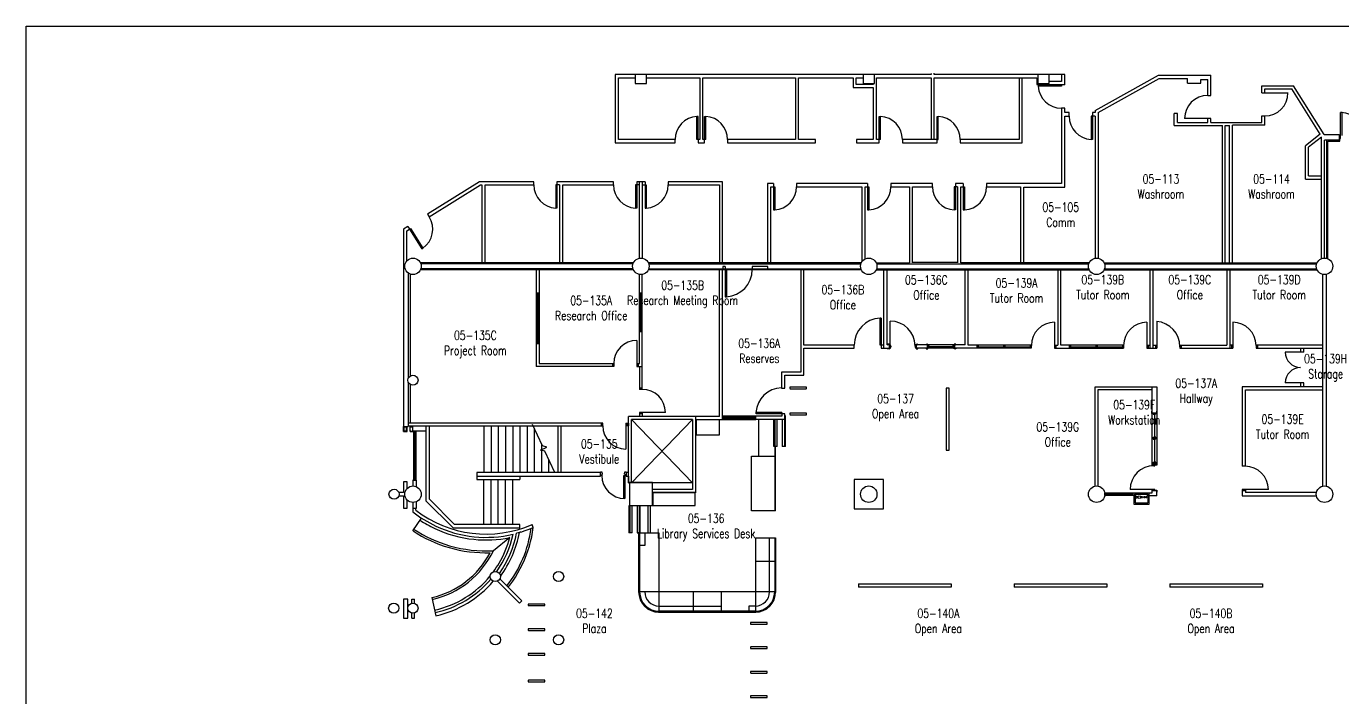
# Model space of a CAD drawing. Extents: x 11182 to 734459, y -1391328 to 152085.
# Drawn here: x 215973 to 267961, y -281682 to -255170 of the extents above; entities that cross this region are included whole.
import ezdxf
from ezdxf.enums import TextEntityAlignment as Align

# ---------------------------------------------------------------- set-up
doc = ezdxf.new("R2010")
doc.units = 0
doc.header["$LTSCALE"] = 500
doc.header["$MEASUREMENT"] = 0
doc.layers.add('0_Defpoints', color=106, linetype='CONTINUOUS', plot=False)
for name, color, linetype in [('0_room_data', 7, 'CONTINUOUS'), ('1_Wall_Exist', 251, 'CONTINUOUS'), ('3_Text', 7, 'CONTINUOUS')]:
    doc.layers.add(name, color=color, linetype=linetype)
doc.styles.add('1_200', font='simplex.shx', dxfattribs={"width": 0.75, "height": 460})

# ---------------------------------------------------------------- blocks, each defined once
blk = doc.blocks.new('room_data')
at = {"layer": '3_Text', "style": '1_200', "width": 0.75}
for tag, p in [('ROOMNUM', (0, 0)), ('ROOMUSE', (0, -575))]:
    blk.add_attdef(tag, text='', height=345, dxfattribs=at).set_placement(p, align=Align.MIDDLE_CENTER)

msp = doc.modelspace()

# ---------------------------------------------------------------- linework, layer by layer
at = {"layer": '0_Defpoints'}
msp.add_lwpolyline([(215973, -255170), (312023, -255170), (312023, -321965), (215973, -321965)], close=True, dxfattribs=at)
at = {"layer": '1_Wall_Exist'}
for p, q in [((240019, -257077), (239233, -257077)), ((239233, -257077), (239233, -259766)), ((239357, -257201), (240019, -257201)), ((239357, -259642), (239357, -257201)), ((240469, -257077), (240019, -257077)), ((240019, -257077), (240019, -257427)), ((251704, -257077), (240469, -257077)), ((240469, -257427), (240469, -257077)), ((240469, -257201), (242571, -257201)), ((242571, -257201), (242571, -259642)), ((242695, -257201), (246351, -257201)), ((242695, -259642), (242695, -257201)), ((246351, -257201), (246351, -259642)), ((246475, -259642), (246475, -257201)), ((246475, -257201), (248634, -257201)), ((248634, -257201), (248634, -257582)), ((248742, -257474), (248742, -257201)), ((248742, -257201), (249019, -257201)), ((249019, -257077), (249019, -257427)), ((249469, -257427), (249469, -257077)), ((249545, -259642), (249545, -257201)), ((249545, -257201), (251704, -257201)), ((251704, -257038), (251704, -257077)), ((251704, -257201), (251704, -259642)), ((251828, -257077), (251828, -257023)), ((255919, -257077), (251828, -257077)), ((256992, -257077), (251828, -257077)), ((251828, -257201), (255879, -257201)), ((251828, -259642), (251828, -257201)), ((255180, -257201), (255180, -259642)), ((255303, -259766), (255303, -257201)), ((255879, -257201), (255879, -257467)), ((255919, -257077), (255919, -257427)), ((256369, -257427), (256369, -257077)), ((256853, -257077), (256853, -257343)), ((256992, -257485), (256992, -257077)), ((258182, -258495), (260687, -257104)), ((258306, -258568), (260719, -257228)), ((260687, -257104), (262754, -257104)), ((260719, -257228), (261830, -257228)), ((261830, -257409), (261830, -257228)), ((262357, -257273), (262630, -257273)), ((262357, -257409), (262357, -257273)), ((262630, -257901), (262630, -257273)), ((262754, -257901), (262754, -257104)), ((240019, -257427), (240469, -257427)), ((248634, -257582), (249421, -257582)), ((249421, -257474), (248742, -257474)), ((249019, -257427), (249469, -257427)), ((249421, -257427), (249421, -257474)), ((249421, -257582), (249421, -259642)), ((255879, -257467), (256853, -257467)), ((255919, -257427), (256369, -257427)), ((255938, -257485), (255938, -257536)), ((256992, -257485), (255938, -257485)), ((256853, -257536), (255938, -257536)), ((256853, -257343), (256369, -257343)), ((256853, -257467), (256853, -257536)), ((261830, -257409), (262357, -257409)), ((264764, -257796), (264764, -257520)), ((264764, -257520), (266023, -257520)), ((264764, -257796), (265802, -257796)), ((264887, -257796), (264887, -257644)), ((264887, -257644), (265954, -257644)), ((267071, -259425), (265954, -257644)), ((267225, -259437), (266023, -257520)), ((262630, -257901), (262754, -257901)), ((242460, -259642), (242460, -258728)), ((242511, -258728), (242460, -258728)), ((242511, -259642), (242511, -258728)), ((242755, -258728), (242806, -258728)), ((242755, -259642), (242755, -258728)), ((242806, -259642), (242806, -258728)), ((249658, -259766), (249658, -258728)), ((249658, -258728), (249709, -258728)), ((249709, -259642), (249709, -258728)), ((251941, -259766), (251941, -258728)), ((251941, -258728), (251991, -258728)), ((251991, -259642), (251991, -258728)), ((256853, -258400), (256853, -261381)), ((256992, -258400), (256853, -258400)), ((256992, -258567), (256992, -258400)), ((257161, -258567), (256992, -258567)), ((256992, -261520), (256992, -258722)), ((256992, -258722), (257161, -258722)), ((257161, -258722), (257161, -258567)), ((258024, -258722), (258024, -259637)), ((258182, -258722), (258024, -258722)), ((258075, -258567), (258075, -259637)), ((258182, -258567), (258075, -258567)), ((258182, -258495), (258182, -258567)), ((258182, -258722), (258182, -264328)), ((258306, -258568), (258306, -264328)), ((261312, -259092), (261312, -258612)), ((261436, -258612), (261312, -258612)), ((261436, -258968), (261436, -258612)), ((262754, -258816), (261716, -258816)), ((262630, -258968), (262630, -258816)), ((262754, -258968), (262754, -258816)), ((264764, -258968), (264764, -258700)), ((264764, -258711), (264887, -258711)), ((264887, -259076), (264887, -258700)), ((267875, -259597), (267875, -258577)), ((267936, -258577), (267875, -258577)), ((267936, -259477), (267936, -258577)), ((261312, -259092), (263217, -259092)), ((261436, -258968), (262630, -258968)), ((262754, -258968), (264764, -258968)), ((263217, -264512), (263217, -259092)), ((263325, -264512), (263325, -259092)), ((263325, -259092), (263497, -259092)), ((263497, -264512), (263497, -259092)), ((263605, -264512), (263605, -259076)), ((264887, -259076), (263605, -259076)), ((239233, -259766), (241596, -259766)), ((241596, -259642), (239357, -259642)), ((241596, -259766), (241596, -259642)), ((242511, -259642), (242460, -259642)), ((242571, -259642), (242511, -259642)), ((242511, -259642), (242511, -259766)), ((242511, -259766), (242755, -259766)), ((242806, -259642), (242695, -259642)), ((242755, -259766), (242755, -259642)), ((243670, -259642), (243670, -259766)), ((246351, -259642), (243670, -259642)), ((243670, -259766), (247135, -259766)), ((247135, -259642), (246475, -259642)), ((247135, -259766), (247135, -259642)), ((248761, -259642), (248761, -259766)), ((249421, -259642), (248761, -259642)), ((248761, -259766), (249658, -259766)), ((249709, -259642), (249545, -259642)), ((251941, -259642), (250572, -259642)), ((250572, -259642), (250572, -259766)), ((250572, -259766), (251941, -259766)), ((251941, -259642), (251991, -259642)), ((255180, -259642), (252855, -259642)), ((252855, -259642), (252855, -259766)), ((252855, -259766), (255303, -259766)), ((258075, -259637), (258024, -259637)), ((258052, -259591), (258082, -259591)), ((267071, -259425), (266492, -259886)), ((266492, -261200), (266492, -259886)), ((267123, -259542), (266616, -259945)), ((267123, -264345), (267123, -259542)), ((267225, -259437), (267825, -259437)), ((267825, -259667), (267246, -259667)), ((267246, -264322), (267246, -259667)), ((267339, -264336), (267339, -259667)), ((267379, -259707), (267850, -259707)), ((267379, -264351), (267379, -259707)), ((267825, -259437), (267825, -259667)), ((267875, -259477), (267825, -259477)), ((267825, -259597), (267875, -259597)), ((267850, -259707), (267850, -259597)), ((266616, -261076), (266616, -259945)), ((233869, -261309), (231816, -262592)), ((231882, -262697), (233904, -261433)), ((236016, -261309), (233868, -261309)), ((233904, -261433), (233969, -261433)), ((233969, -261433), (233969, -264513)), ((234092, -264513), (234092, -261433)), ((234092, -261433), (236016, -261433)), ((236016, -261433), (236016, -261309)), ((236880, -261433), (236880, -262348)), ((237032, -261433), (236880, -261433)), ((239166, -261309), (236931, -261309)), ((236931, -261309), (236931, -262348)), ((237032, -261433), (237032, -264513)), ((237156, -264513), (237156, -261433)), ((237156, -261433), (239166, -261433)), ((239166, -261433), (239166, -261309)), ((240030, -261433), (240030, -262348)), ((240182, -261433), (240030, -261433)), ((240182, -261309), (240080, -261309)), ((240080, -261309), (240080, -262348)), ((240182, -261309), (240182, -264322)), ((240306, -261309), (240182, -261309)), ((240407, -261309), (240306, -261309)), ((240306, -264322), (240306, -261309)), ((240306, -261433), (240407, -261433)), ((240407, -261309), (240407, -262348)), ((240407, -261433), (240458, -261433)), ((240458, -261433), (240458, -262348)), ((243473, -261309), (241322, -261309)), ((241322, -261309), (241322, -261433)), ((241322, -261433), (243350, -261433)), ((243350, -261433), (243350, -264513)), ((243473, -264513), (243473, -261309)), ((245477, -261381), (245251, -261381)), ((245251, -261381), (245251, -264513)), ((245477, -261381), (245477, -262419)), ((249198, -261381), (246391, -261381)), ((246391, -261381), (246391, -261505)), ((249198, -261381), (249198, -262419)), ((251757, -261381), (250112, -261381)), ((250112, -261381), (250112, -261505)), ((251757, -261505), (251757, -261381)), ((252977, -261381), (252672, -261381)), ((252672, -261381), (252672, -262419)), ((252977, -261381), (252977, -262419)), ((256853, -261381), (253891, -261381)), ((253891, -261381), (253891, -261505)), ((266492, -261200), (267123, -261200)), ((266616, -261076), (267123, -261076)), ((245375, -264513), (245375, -261505)), ((245375, -261505), (245528, -261505)), ((245528, -261505), (245528, -262419)), ((246391, -261505), (248972, -261505)), ((248972, -261505), (248972, -264468)), ((249096, -261505), (249198, -261505)), ((249096, -264359), (249096, -261505)), ((249198, -261505), (249248, -261505)), ((249248, -261505), (249248, -262419)), ((250112, -261505), (250849, -261505)), ((250849, -261505), (250849, -264513)), ((250973, -264513), (250973, -261505)), ((250973, -261505), (251757, -261505)), ((252621, -261505), (252621, -262419)), ((252751, -261505), (252621, -261505)), ((252751, -261505), (252751, -264513)), ((252875, -264513), (252875, -261505)), ((252875, -261505), (252977, -261505)), ((252977, -261505), (253027, -261505)), ((253027, -261505), (253027, -262419)), ((253891, -261505), (255232, -261505)), ((255232, -261505), (255232, -264513)), ((255372, -264513), (255372, -261520)), ((255372, -261520), (256992, -261520)), ((236931, -262348), (236880, -262348)), ((240080, -262348), (240030, -262348)), ((240407, -262348), (240458, -262348)), ((245477, -262419), (245528, -262419)), ((249198, -262419), (249248, -262419)), ((252672, -262419), (252621, -262419)), ((252977, -262419), (253027, -262419)), ((231816, -262592), (231882, -262697)), ((231040, -263076), (230869, -263184)), ((230869, -263184), (230869, -270977)), ((230996, -263250), (231149, -263154)), ((230996, -264436), (230996, -263250)), ((231040, -263076), (231591, -263957)), ((231149, -263154), (231634, -263930)), ((231591, -263957), (231634, -263930)), ((239939, -264512), (231539, -264512)), ((239924, -264552), (231555, -264552)), ((240182, -264322), (240306, -264322)), ((248948, -264512), (240530, -264512)), ((240546, -264552), (248933, -264552)), ((243350, -264513), (243473, -264513)), ((249539, -264512), (250850, -264512)), ((249555, -264552), (257933, -264552)), ((252751, -264502), (250974, -264502)), ((257948, -264512), (252875, -264512)), ((258539, -264512), (266948, -264512)), ((258555, -264552), (266933, -264552)), ((231059, -264914), (231059, -269071)), ((231139, -268976), (231139, -264954)), ((239939, -264782), (231539, -264782)), ((239924, -264742), (231555, -264742)), ((236110, -264782), (236110, -268604)), ((236224, -264782), (236224, -268490)), ((240187, -268490), (240187, -264967)), ((240301, -269507), (240301, -264967)), ((248948, -264782), (240530, -264782)), ((240546, -264742), (248933, -264742)), ((243349, -270573), (243349, -264782)), ((243463, -264780), (243475, -264780)), ((243463, -270696), (243463, -264782)), ((243575, -264656), (243475, -264656)), ((243475, -264656), (243475, -264780)), ((243575, -264656), (243575, -265847)), ((243575, -264780), (243626, -264780)), ((243626, -264780), (243626, -265847)), ((245253, -264656), (244642, -264656)), ((244642, -264656), (244642, -264780)), ((245253, -264780), (245253, -264656)), ((246555, -264781), (246555, -268824)), ((246678, -267761), (246678, -264781)), ((249536, -264789), (257952, -264789)), ((249555, -264742), (257933, -264742)), ((249842, -267884), (249842, -264789)), ((249966, -267745), (249966, -264789)), ((253047, -267745), (253047, -264789)), ((253165, -267761), (253165, -264789)), ((256707, -264789), (256707, -267761)), ((256829, -267761), (256829, -264789)), ((258536, -264789), (266952, -264789)), ((258555, -264742), (266933, -264742)), ((260351, -264789), (260351, -267884)), ((260473, -267884), (260473, -264789)), ((263391, -264789), (263391, -267761)), ((263513, -267884), (263513, -264789)), ((267170, -264963), (267170, -273330)), ((267310, -264965), (267310, -273328)), ((236110, -265696), (236224, -265696)), ((236151, -265696), (236151, -267690)), ((236183, -265696), (236183, -267690)), ((240187, -265696), (240301, -265696)), ((240228, -265696), (240228, -267220)), ((240260, -265696), (240260, -267220)), ((243575, -265847), (243626, -265847)), ((249689, -267761), (249689, -266693)), ((249740, -266693), (249689, -266693)), ((249740, -266693), (249740, -267884)), ((250094, -267884), (250094, -266811)), ((256579, -266856), (256579, -267884)), ((260223, -266856), (260223, -267884)), ((260615, -266826), (260615, -267884)), ((263626, -266856), (263626, -267884)), ((236110, -267690), (236224, -267690)), ((240085, -267576), (240085, -268604)), ((240187, -267220), (240301, -267220)), ((249988, -267726), (249988, -267745)), ((250073, -267726), (249988, -267726)), ((249988, -267726), (250073, -267745)), ((249988, -267745), (250073, -267726)), ((250073, -267745), (250073, -267726)), ((251112, -267726), (251182, -267726)), ((251112, -267745), (251112, -267726)), ((251112, -267726), (251182, -267745)), ((251182, -267726), (251112, -267745)), ((251182, -267726), (251182, -267745)), ((251505, -267726), (251575, -267726)), ((251505, -267745), (251505, -267726)), ((251505, -267726), (251575, -267745)), ((251575, -267726), (251505, -267745)), ((251575, -267726), (251575, -267745)), ((252683, -267726), (252613, -267726)), ((252613, -267726), (252613, -267745)), ((252683, -267726), (252613, -267745)), ((252613, -267726), (252683, -267745)), ((252683, -267745), (252683, -267726)), ((248673, -267761), (246678, -267761)), ((246678, -267884), (248673, -267884)), ((246678, -268947), (246678, -267884)), ((248673, -267884), (248673, -267761)), ((249842, -267761), (249689, -267761)), ((249740, -267884), (250094, -267884)), ((250094, -267745), (249966, -267745)), ((249988, -267904), (249988, -267884)), ((249988, -267904), (250073, -267884)), ((249988, -267884), (250073, -267904)), ((250073, -267904), (249988, -267904)), ((250050, -267745), (250050, -267884)), ((250050, -267745), (250094, -267884)), ((250094, -267745), (250050, -267884)), ((250073, -267884), (250073, -267904)), ((250094, -267789), (250113, -267789)), ((250113, -267840), (250094, -267789)), ((250113, -267789), (250094, -267840)), ((250113, -267840), (250094, -267840)), ((250113, -267789), (250113, -267840)), ((253047, -267745), (251070, -267745)), ((251091, -267789), (251072, -267789)), ((251072, -267789), (251072, -267840)), ((251072, -267840), (251091, -267789)), ((251072, -267789), (251091, -267840)), ((251072, -267840), (251091, -267840)), ((251091, -267745), (251091, -267884)), ((251091, -267745), (251136, -267884)), ((251136, -267745), (251091, -267884)), ((255664, -267884), (251091, -267884)), ((251112, -267884), (251112, -267904)), ((251112, -267884), (251182, -267904)), ((251182, -267884), (251112, -267904)), ((251112, -267904), (251182, -267904)), ((251136, -267884), (251136, -267745)), ((251182, -267904), (251182, -267884)), ((251505, -267884), (251505, -267904)), ((251505, -267884), (251575, -267904)), ((251575, -267884), (251505, -267904)), ((251505, -267904), (251575, -267904)), ((251553, -267745), (251553, -267884)), ((251553, -267745), (251597, -267884)), ((251597, -267745), (251553, -267884)), ((251575, -267904), (251575, -267884)), ((251597, -267884), (251597, -267745)), ((251617, -267761), (251597, -267761)), ((251597, -267761), (251617, -267811)), ((251617, -267761), (251597, -267811)), ((251597, -267811), (252591, -267811)), ((251597, -267818), (252591, -267818)), ((251597, -267818), (251617, -267869)), ((251617, -267818), (251597, -267869)), ((251617, -267869), (251597, -267869)), ((251617, -267811), (251617, -267761)), ((251617, -267818), (251617, -267869)), ((252572, -267811), (252572, -267761)), ((252572, -267761), (252591, -267761)), ((252591, -267761), (252572, -267811)), ((252572, -267761), (252591, -267811)), ((252572, -267818), (252572, -267869)), ((252591, -267818), (252572, -267869)), ((252572, -267818), (252591, -267869)), ((252572, -267869), (252591, -267869)), ((252591, -267884), (252591, -267745)), ((252636, -267745), (252591, -267884)), ((252591, -267745), (252636, -267884)), ((252613, -267904), (252613, -267884)), ((252683, -267884), (252613, -267904)), ((252613, -267884), (252683, -267904)), ((252683, -267904), (252613, -267904)), ((252636, -267745), (252636, -267884)), ((252683, -267884), (252683, -267904)), ((255665, -267761), (253165, -267761)), ((253515, -267761), (253515, -267884)), ((253565, -267761), (253565, -267884)), ((253565, -267827), (254564, -267827)), ((254564, -267761), (254564, -267884)), ((254614, -267761), (254614, -267884)), ((254614, -267827), (255614, -267827)), ((255614, -267761), (255614, -267884)), ((255664, -267761), (255664, -267884)), ((256579, -267761), (256707, -267761)), ((256579, -267884), (259309, -267884)), ((256629, -267761), (256629, -267884)), ((259309, -267761), (256829, -267761)), ((257159, -267761), (257159, -267884)), ((257209, -267761), (257209, -267884)), ((257209, -267827), (258209, -267827)), ((258209, -267761), (258209, -267884)), ((258259, -267761), (258259, -267884)), ((258259, -267827), (259259, -267827)), ((259259, -267761), (259259, -267884)), ((259309, -267761), (259309, -267884)), ((260223, -267761), (260351, -267761)), ((260223, -267884), (260615, -267884)), ((260273, -267761), (260273, -267884)), ((260473, -267761), (260615, -267761)), ((260565, -267761), (260565, -267884)), ((261529, -267761), (261529, -267884)), ((261529, -267761), (263391, -267761)), ((261529, -267884), (263626, -267884)), ((261579, -267761), (261579, -267884)), ((263626, -267761), (263513, -267761)), ((263576, -267761), (263576, -267884)), ((264541, -267761), (264541, -267884)), ((267170, -267761), (264541, -267761)), ((264541, -267884), (267170, -267884)), ((264591, -267761), (264591, -267884)), ((266424, -268034), (265691, -268034)), ((266300, -267884), (266300, -268034)), ((266424, -268034), (266424, -267884)), ((239171, -268604), (236110, -268604)), ((236224, -268490), (239171, -268490)), ((239121, -268490), (239121, -268604)), ((239171, -268490), (239171, -268604)), ((240085, -268490), (240187, -268490)), ((240085, -268604), (240301, -268604)), ((240135, -268490), (240135, -268604)), ((240187, -268604), (240187, -269507)), ((231059, -269223), (231059, -270977)), ((246555, -268824), (245804, -268824)), ((245804, -268824), (245804, -269455)), ((245928, -268947), (246678, -268947)), ((245928, -269455), (245928, -268947)), ((266424, -269253), (265691, -269253)), ((266300, -269253), (266300, -269402)), ((266424, -269402), (266424, -269253)), ((231139, -270837), (231139, -269317)), ((240301, -269457), (240187, -269457)), ((240301, -269507), (240187, -269507)), ((245804, -269455), (245928, -269455)), ((252295, -269465), (252295, -271903)), ((252419, -269465), (252295, -269465)), ((252419, -271903), (252419, -269465)), ((258187, -273327), (258187, -269402)), ((258187, -269402), (260616, -269402)), ((258305, -273328), (258305, -269516)), ((258305, -269516), (260438, -269516)), ((260438, -272502), (260438, -269402)), ((260616, -269402), (260616, -272502)), ((267170, -269402), (263995, -269402)), ((263995, -269402), (263995, -272543)), ((264120, -272543), (264120, -269524)), ((264120, -269524), (267173, -269524)), ((238738, -270837), (231059, -270837)), ((238688, -270952), (238688, -270837)), ((238738, -270952), (238738, -270837)), ((239652, -270838), (239652, -271866)), ((239702, -270952), (239702, -270838)), ((239754, -273197), (239754, -270573)), ((243349, -270573), (239754, -270573)), ((239878, -273197), (239878, -270697)), ((242280, -270697), (239878, -273197)), ((239878, -270697), (242280, -273197)), ((242280, -270697), (239878, -270697)), ((240187, -270421), (240187, -270573)), ((241215, -270421), (240187, -270421)), ((240301, -270471), (240187, -270471)), ((240301, -270421), (240301, -270573)), ((242280, -270697), (242280, -273463)), ((242404, -270573), (242404, -273587)), ((242405, -270696), (243465, -270696)), ((244785, -270570), (243465, -270570)), ((243465, -270570), (243465, -270697)), ((243465, -270572), (243465, -270572)), ((243465, -270697), (244785, -270697)), ((243516, -270697), (243516, -270570)), ((244734, -270621), (243516, -270621)), ((243516, -270646), (244734, -270646)), ((245807, -270571), (244785, -270571)), ((245933, -270695), (244785, -270695)), ((245807, -270419), (244791, -270419)), ((244791, -270470), (244791, -270419)), ((245931, -270470), (244791, -270470)), ((244888, -270695), (244888, -272146)), ((245498, -271762), (245498, -270695)), ((245511, -270695), (245511, -271762)), ((245530, -270695), (245530, -271746)), ((245622, -271762), (245622, -270695)), ((245807, -270419), (245807, -270571)), ((245825, -270695), (245825, -271762)), ((245917, -270695), (245917, -271746)), ((245933, -271762), (245933, -270470)), ((245952, -270546), (245933, -270546)), ((245952, -271762), (245952, -270546)), ((260429, -270460), (260429, -270374)), ((260429, -270374), (260438, -270374)), ((260438, -270460), (260429, -270460)), ((260438, -270430), (260616, -270430)), ((260616, -270467), (260438, -270467)), ((260477, -270467), (260477, -270486)), ((260477, -270486), (260524, -270486)), ((260524, -270467), (260524, -271413)), ((260531, -270467), (260531, -271413)), ((260578, -270486), (260531, -270486)), ((260578, -270467), (260578, -270486)), ((260626, -270374), (260616, -270374)), ((260616, -270460), (260626, -270460)), ((260626, -270460), (260626, -270374)), ((230869, -270977), (231059, -270977)), ((230897, -270989), (230869, -270989)), ((230869, -271177), (230869, -270989)), ((230869, -271008), (230873, -271008)), ((230869, -271177), (231018, -271177)), ((230871, -271006), (230871, -270991)), ((230883, -270991), (230871, -270991)), ((230871, -271006), (230873, -271006)), ((230873, -271006), (230873, -271008)), ((230881, -270989), (230881, -270977)), ((230883, -271022), (230883, -270991)), ((230885, -271022), (230883, -271022)), ((230885, -271177), (230885, -270989)), ((230885, -271161), (231002, -271161)), ((230897, -270978), (230903, -270978)), ((230897, -271161), (230897, -270978)), ((230897, -271013), (230905, -271013)), ((230897, -271113), (230905, -271113)), ((230897, -271148), (230989, -271148)), ((230905, -270981), (230903, -270978)), ((230905, -271145), (230903, -271148)), ((230905, -270981), (230981, -270981)), ((230905, -271145), (230981, -271145)), ((230981, -270981), (230983, -270978)), ((230989, -271013), (230981, -271013)), ((230989, -271113), (230981, -271113)), ((230981, -271145), (230983, -271148)), ((230989, -270978), (230983, -270978)), ((230989, -271161), (230989, -270977)), ((231002, -271177), (231002, -270977)), ((231018, -271177), (231018, -270977)), ((231059, -270952), (238738, -270952)), ((231132, -271158), (231132, -270977)), ((231132, -270985), (231138, -270985)), ((231132, -271020), (231140, -271020)), ((231132, -271123), (231140, -271123)), ((231132, -271158), (231138, -271158)), ((231132, -271161), (231224, -271161)), ((231132, -271177), (231132, -271161)), ((231132, -271177), (231240, -271177)), ((231134, -271163), (231134, -271175)), ((231165, -271163), (231134, -271163)), ((231149, -271175), (231134, -271175)), ((231140, -270988), (231138, -270985)), ((231140, -271155), (231138, -271158)), ((231140, -270988), (231216, -270988)), ((231140, -271155), (231216, -271155)), ((231149, -271173), (231151, -271173)), ((231149, -271175), (231149, -271173)), ((231151, -271177), (231151, -271173)), ((231165, -271161), (231165, -271163)), ((231216, -270988), (231218, -270985)), ((231224, -271020), (231216, -271020)), ((231224, -271123), (231216, -271123)), ((231216, -271155), (231218, -271158)), ((231224, -270985), (231218, -270985)), ((231224, -271158), (231218, -271158)), ((231224, -270980), (231224, -271161)), ((231224, -270985), (231240, -270985)), ((231224, -271018), (231226, -271018)), ((231226, -270987), (231238, -270987)), ((231226, -271018), (231226, -270987)), ((231236, -271002), (231236, -271004)), ((231238, -271002), (231236, -271002)), ((231240, -271004), (231236, -271004)), ((231238, -271002), (231238, -270987)), ((231240, -271177), (231240, -270977)), ((231753, -271154), (231240, -271154)), ((231258, -271154), (231258, -273091)), ((231258, -271184), (231371, -271184)), ((231258, -271233), (231371, -271233)), ((231302, -271233), (231302, -273043)), ((231327, -273043), (231327, -271233)), ((231371, -273091), (231371, -271154)), ((231753, -270952), (231753, -273903)), ((231891, -273842), (231891, -270952)), ((234046, -270952), (234046, -272791)), ((234330, -270952), (234330, -272791)), ((234614, -270952), (234614, -272791)), ((234898, -270952), (234898, -272791)), ((235182, -270952), (235182, -272791)), ((235466, -270952), (235466, -272791)), ((235750, -270952), (235750, -272791)), ((236355, -271740), (235961, -270896)), ((236034, -271052), (236034, -272791)), ((236970, -270952), (236970, -272791)), ((237084, -270952), (237084, -272791)), ((236274, -271906), (236534, -271785)), ((236318, -271661), (236318, -272791)), ((236534, -271785), (236355, -271740)), ((245622, -271762), (245498, -271762)), ((245511, -271746), (245622, -271746)), ((245528, -271762), (245528, -274305)), ((245566, -274305), (245566, -271762)), ((245825, -271746), (245933, -271746)), ((245952, -271762), (245825, -271762)), ((260438, -271413), (260616, -271413)), ((260616, -271450), (260438, -271450)), ((260477, -271413), (260477, -271394)), ((260477, -271394), (260524, -271394)), ((260477, -271450), (260477, -271469)), ((260477, -271469), (260524, -271469)), ((260524, -271450), (260524, -272403)), ((260578, -271394), (260531, -271394)), ((260531, -271450), (260531, -272403)), ((260578, -271469), (260531, -271469)), ((260578, -271413), (260578, -271394)), ((260578, -271450), (260578, -271469)), ((236452, -271947), (236274, -271906)), ((236846, -272791), (236452, -271947)), ((236602, -272268), (236602, -272791)), ((244614, -274305), (244614, -272146)), ((244614, -272146), (245566, -272146)), ((245528, -272127), (245566, -272127)), ((245528, -272165), (245566, -272165)), ((252295, -271903), (252419, -271903)), ((260429, -272410), (260429, -272495)), ((260438, -272410), (260429, -272410)), ((260438, -272403), (260616, -272403)), ((260477, -272403), (260477, -272384)), ((260477, -272384), (260524, -272384)), ((260578, -272384), (260531, -272384)), ((260578, -272403), (260578, -272384)), ((260616, -272410), (260626, -272410)), ((260626, -272410), (260626, -272495)), ((233761, -272791), (233761, -273071)), ((238648, -272791), (233761, -272791)), ((233761, -272933), (238648, -272933)), ((235470, -272933), (235470, -273071)), ((238648, -272933), (238648, -272763)), ((238648, -272763), (238700, -272763)), ((238700, -272909), (238648, -272909)), ((238700, -272763), (238700, -272811)), ((238700, -272811), (238717, -272811)), ((238717, -272860), (238700, -272860)), ((238700, -272860), (238700, -272909)), ((238717, -272811), (238717, -272860)), ((239569, -273822), (239569, -272909)), ((239569, -272909), (239666, -272909)), ((239597, -272860), (239597, -272811)), ((239597, -272811), (239613, -272811)), ((239613, -272860), (239597, -272860)), ((239613, -272811), (239613, -272763)), ((239613, -272763), (239666, -272763)), ((239613, -272860), (239613, -273822)), ((239666, -272763), (239666, -272933)), ((239756, -272791), (239666, -272791)), ((239756, -272793), (239666, -272793)), ((239666, -272793), (239666, -272932)), ((239666, -272932), (239756, -272932)), ((239666, -272933), (239756, -272933)), ((239756, -272932), (239756, -273192)), ((260429, -272495), (260438, -272495)), ((260616, -272440), (260438, -272440)), ((260438, -272465), (260616, -272465)), ((260616, -272502), (260438, -272502)), ((260508, -272502), (260508, -272521)), ((260508, -272521), (260546, -272521)), ((260546, -272521), (260546, -272502)), ((260626, -272495), (260616, -272495)), ((264120, -272543), (263995, -272543)), ((231018, -273160), (230868, -273160)), ((230868, -273160), (230868, -273586)), ((231018, -273416), (231018, -273160)), ((231383, -273095), (231233, -273095)), ((231233, -273095), (231233, -273323)), ((231371, -273043), (231258, -273043)), ((231258, -273091), (231371, -273091)), ((231383, -273355), (231383, -273095)), ((233761, -273071), (235470, -273071)), ((234046, -274840), (234046, -273071)), ((234330, -274840), (234330, -273071)), ((234614, -274840), (234614, -273071)), ((234902, -274840), (234902, -273071)), ((235186, -274840), (235186, -273071)), ((239756, -273192), (239789, -273192)), ((240703, -273189), (239789, -273189)), ((239789, -273189), (239789, -274103)), ((242280, -273197), (239794, -273197)), ((240703, -274103), (240703, -273189)), ((230868, -273586), (230685, -273586)), ((230685, -273708), (230868, -273708)), ((230868, -273708), (230868, -274195)), ((231018, -274195), (231018, -273879)), ((231233, -273971), (231233, -274338)), ((231383, -274195), (231383, -273939)), ((231753, -273903), (232828, -274978)), ((232885, -274840), (231891, -273842)), ((239613, -273822), (239569, -273822)), ((242280, -273463), (240703, -273463)), ((242404, -273587), (240703, -273587)), ((258563, -273590), (260438, -273590)), ((259712, -273704), (258564, -273704)), ((258571, -273704), (258571, -273590)), ((258621, -273704), (258621, -273590)), ((258621, -273647), (259662, -273647)), ((260546, -273462), (259569, -273462)), ((259662, -273704), (259662, -273590)), ((259712, -273590), (259712, -274034)), ((259762, -273640), (260272, -273640)), ((259762, -273640), (259762, -273984)), ((260246, -273590), (260246, -273707)), ((260616, -273707), (260246, -273707)), ((260272, -273640), (260272, -273984)), ((260322, -274034), (260322, -273590)), ((260429, -273487), (260429, -273573)), ((260438, -273487), (260429, -273487)), ((260429, -273573), (260438, -273573)), ((260438, -273481), (260616, -273481)), ((260438, -273590), (260438, -273481)), ((260616, -273518), (260438, -273518)), ((260508, -273462), (260508, -273481)), ((260546, -273481), (260546, -273462)), ((260616, -273707), (260616, -273481)), ((260616, -273487), (260626, -273487)), ((260626, -273573), (260616, -273573)), ((260626, -273487), (260626, -273573)), ((265025, -273458), (263995, -273458)), ((263995, -273458), (263995, -273708)), ((264120, -273508), (263995, -273508)), ((263995, -273708), (266926, -273708)), ((264120, -273458), (264120, -273586)), ((266927, -273586), (264120, -273586)), ((230868, -274195), (231018, -274195)), ((231233, -274195), (231383, -274195)), ((231360, -274276), (231360, -274195)), ((240703, -274103), (239771, -274103)), ((239771, -274103), (239771, -275170)), ((239790, -275170), (239790, -274103)), ((239806, -274103), (239806, -275157)), ((239898, -275170), (239898, -274103)), ((240101, -274103), (240101, -275170)), ((240193, -275170), (240193, -274103)), ((240212, -275170), (240212, -274103)), ((240517, -274103), (240517, -275170)), ((240618, -275170), (240618, -274103)), ((245566, -274305), (244614, -274305)), ((245528, -274286), (245566, -274286)), ((259712, -274034), (260322, -274034)), ((259762, -273984), (260272, -273984)), ((231244, -275098), (231580, -274588)), ((232828, -274978), (235470, -274978)), ((235470, -274840), (232885, -274840)), ((235470, -274978), (235470, -274840)), ((235835, -275025), (235996, -274957)), ((235996, -274957), (235945, -274841)), ((235064, -275359), (234418, -275878)), ((235498, -275144), (235671, -275086)), ((235671, -275086), (235835, -275025)), ((239898, -275170), (239771, -275170)), ((239790, -275157), (239898, -275157)), ((240101, -275157), (240193, -275157)), ((240101, -275170), (240956, -275170)), ((240156, -275170), (240156, -277524)), ((240194, -275170), (240194, -277505)), ((240398, -275170), (240398, -275678)), ((240956, -275170), (240956, -278305)), ((244766, -275372), (245566, -275372)), ((244766, -275372), (244766, -278305)), ((245325, -277505), (245325, -275372)), ((245528, -275372), (245528, -277505)), ((245528, -275391), (245566, -275391)), ((245566, -275372), (245566, -277524)), ((240398, -275678), (240194, -275678)), ((244766, -276286), (245566, -276286)), ((245528, -276267), (245566, -276267)), ((245528, -276305), (245566, -276305)), ((234583, -277078), (235453, -277947)), ((235543, -277857), (234674, -276989)), ((240194, -277486), (240156, -277486)), ((245566, -277505), (240156, -277505)), ((240194, -277524), (240156, -277524)), ((242303, -277505), (242303, -278305)), ((243420, -277505), (243420, -278305)), ((245528, -277486), (245566, -277486)), ((245528, -277524), (245566, -277524)), ((248842, -277189), (252499, -277189)), ((248842, -277189), (248842, -277313)), ((252499, -277313), (248842, -277313)), ((252499, -277189), (252499, -277313)), ((254988, -277189), (258646, -277189)), ((254988, -277189), (254988, -277313)), ((258646, -277313), (254988, -277313)), ((258646, -277189), (258646, -277313)), ((261135, -277189), (264793, -277189)), ((261135, -277189), (261135, -277313)), ((264793, -277313), (261135, -277313)), ((264793, -277189), (264793, -277313)), ((231192, -277952), (231192, -277795)), ((231192, -277795), (231303, -277795)), ((231303, -277953), (231303, -277795)), ((231988, -277728), (232148, -278447)), ((235453, -277947), (235543, -277857)), ((240956, -278064), (240956, -278064)), ((240956, -278064), (243420, -278064)), ((244766, -278064), (244512, -278064)), ((244512, -278064), (244512, -278267)), ((231192, -278541), (231192, -278341)), ((231192, -278541), (231303, -278541)), ((231303, -278546), (231303, -278339)), ((240937, -278267), (240937, -278305)), ((240937, -278305), (244785, -278305)), ((244766, -278267), (240956, -278267)), ((240975, -278267), (240975, -278305)), ((242284, -278267), (242284, -278305)), ((242322, -278267), (242322, -278305)), ((243401, -278267), (243401, -278305)), ((243439, -278267), (243439, -278305)), ((244747, -278267), (244747, -278305)), ((244785, -278267), (244785, -278305))]:
    msp.add_line(p, q, dxfattribs=at)
at = {"layer": '1_Wall_Exist', "extrusion": (0, 0, -1)}
for p, q in [((244734, -270570), (244734, -270697)), ((244785, -270697), (244785, -270570))]:
    msp.add_line(p, q, dxfattribs=at)
at = {"layer": '1_Wall_Exist'}
for points in [[(246143, -269480), (246778, -269480, 0.414214), (246791, -269468), (246791, -269429, 0.414214), (246778, -269417), (246143, -269417, 0.414214), (246131, -269429), (246131, -269468, 0.414214)], [(246143, -270509), (246778, -270509, 0.414214), (246791, -270496), (246791, -270458, 0.414214), (246778, -270445), (246143, -270445, 0.414214), (246131, -270458), (246131, -270496, 0.414214)], [(235807, -278047), (236442, -278047, 0.414214), (236455, -278035), (236455, -277996, 0.414214), (236442, -277984), (235807, -277984, 0.414214), (235795, -277996), (235795, -278035, 0.414214)], [(235807, -279025), (236442, -279025, 0.414214), (236455, -279012), (236455, -278974, 0.414214), (236442, -278962), (235807, -278962, 0.414214), (235795, -278974), (235795, -279012, 0.414214)], [(244586, -279743), (245221, -279743, 0.414214), (245234, -279730), (245234, -279692, 0.414214), (245221, -279679), (244586, -279679, 0.414214), (244574, -279692), (244574, -279730, 0.414214)], [(235807, -280003), (236442, -280003, 0.414214), (236455, -279990), (236455, -279952, 0.414214), (236442, -279940), (235807, -279940, 0.414214), (235795, -279952), (235795, -279990, 0.414214)], [(244586, -280708), (245221, -280708, 0.414214), (245234, -280695), (245234, -280657, 0.414214), (245221, -280644), (244586, -280644, 0.414214), (244574, -280657), (244574, -280695, 0.414214)], [(235807, -281057), (236442, -281057, 0.414214), (236455, -281044), (236455, -281006, 0.414214), (236442, -280994), (235807, -280994, 0.414214), (235795, -281006), (235795, -281044, 0.414214)], [(244586, -281673), (245221, -281673, 0.414214), (245234, -281660), (245234, -281622, 0.414214), (245221, -281610), (244586, -281610, 0.414214), (244574, -281622), (244574, -281660, 0.414214)]]:
    msp.add_lwpolyline(points, format="xyb", close=True, dxfattribs=at)
for points in [[(239652, -270838), (239754, -270838), (239754, -270952), (239652, -270952)], [(242431, -270696), (242431, -271306), (243345, -271306), (243345, -270696)]]:
    msp.add_lwpolyline(points, dxfattribs=at)
for points in [[(248666, -274225), (249822, -274225), (249822, -273069), (248666, -273069)], [(240717, -273586), (240717, -274094), (242393, -274094), (242393, -273586)], [(231044, -277795), (230873, -277795), (230873, -278541), (231044, -278541)]]:
    msp.add_lwpolyline(points, close=True, dxfattribs=at)
at = {"layer": '1_Wall_Exist', "flags": 128}
msp.add_lwpolyline([(235007, -277322), (235075, -277235), (235187, -277079), (235292, -276919), (235391, -276755), (235483, -276587), (235568, -276416), (235647, -276241), (235718, -276064), (235782, -275883), (235839, -275700), (235889, -275515), (235931, -275328), (235966, -275140), (235992, -274959)], dxfattribs=at)
at = {"layer": '1_Wall_Exist'}
for points in [[(245234, -278724, 0.414214), (245221, -278712), (244586, -278712, 0.414214), (244574, -278724)], [(245234, -278765), (245234, -278727, 0.414214), (245221, -278714), (244586, -278714, 0.414214), (244574, -278727)], [(244574, -278724), (244574, -278765, 0.414214), (244586, -278778), (245221, -278778, 0.414214), (245234, -278765)], [(244574, -278763, 0.414214), (244586, -278775), (245221, -278775, 0.414214), (245234, -278763)]]:
    msp.add_lwpolyline(points, format="xyb", dxfattribs=at)
for centre, radius in [((231244, -264647), 325), ((240244, -264647), 325), ((249244, -264647), 325), ((258244, -264647), 325), ((267244, -264647), 325), ((231244, -269147), 200), ((230495, -273649), 200), ((231244, -273647), 325), ((249244, -273647), 325), ((258244, -273647), 325), ((267244, -273647), 325), ((259779, -273765), 54.3), ((259929, -273765), 54.3), ((260040, -273765), 29.4), ((260125, -273765), 29.4), ((260210, -273765), 29.4), ((234495, -276896), 201), ((236995, -276896), 201), ((230482, -278146), 200), ((231244, -278146), 200), ((234495, -279396), 201), ((236995, -279396), 201)]:
    msp.add_circle(centre, radius, dxfattribs=at)
for centre, radius, start, end in [((256853, -257485), 916, 183.1789, 270), ((264887, -257796), 914, 270, 0), ((262630, -258816), 914, 90, 180), ((242511, -259642), 916, 93.1788, 180), ((242755, -259642), 916, 360, 86.8211), ((249658, -259642), 916, 359.9999, 86.821), ((251941, -259642), 916, 0, 86.8211), ((258075, -258722), 916, 180, 266.8211), ((267875, -259477), 900, 0, 88.0908), ((236931, -261433), 916, 179.9999, 266.821), ((240080, -261433), 916, 179.9999, 266.821), ((240407, -261433), 916, 273.1787, 359.9999), ((245477, -261505), 916, 273.1789, 0), ((249198, -261505), 916, 273.1787, 359.9999), ((252672, -261505), 916, 179.9999, 266.821), ((252977, -261505), 916, 273.1787, 359.9999), ((231106, -263181), 916, 305.1789, 32), ((243575, -264780), 1068, 272.7251, 0), ((249740, -267761), 1068, 92.7251, 180), ((250094, -267789), 978, 0, 90), ((256579, -267770), 914, 90, 180), ((260223, -267770), 914, 90, 180), ((260536, -267816), 993, 359.4185, 85.4711), ((263626, -267770), 914, 0, 90), ((240085, -268490), 914, 90, 180), ((266300, -268034), 610, 180, 270), ((266300, -269253), 610, 90, 180), ((240301, -270421), 914, 0, 90), ((245807, -270470), 1018, 90.1926, 177.1388), ((239652, -270952), 914, 180, 270), ((239620, -272902), 920, 180.4236, 269.5764), ((260508, -273461), 940, 90, 180), ((264111, -273458), 914, 0, 90), ((234178, -270618), 4745, 231.6355, 244.6299), ((234126, -270716), 4508, 232.1586, 293.7964), ((234236, -270506), 4973, 236.9397, 244.5792), ((234118, -270755), 4698, 244.5733, 264.2173), ((234118, -270755), 4595, 244.5733, 264.2173), ((231240, -274368), 4712, 322.009, 352.3719), ((234107, -270750), 5206, 236.6414, 253.9571), ((234107, -270750), 5131, 236.6414, 253.9571), ((234126, -270715), 4738, 264.1699, 281.4119), ((234126, -270715), 4636, 264.1699, 283.396), ((231240, -274368), 4051, 324.8047, 347.7943), ((231165, -274337), 4030, 329.6026, 345.3033), ((231240, -274368), 4178, 324.8233, 348.6462), ((231240, -274368), 4280, 323.8509, 349.3443), ((231240, -274368), 3442, 282.547, 332.4766), ((231240, -274368), 3518, 282.547, 334.5878), ((234125, -270753), 5208, 253.756, 271.8457), ((234125, -270753), 5133, 253.756, 273.2734), ((231011, -274207), 4229, 323.7167, 329.1357), ((231243, -274373), 3944, 282.5267, 320.6984), ((231240, -274368), 4051, 282.547, 319.5064), ((231240, -274368), 4178, 282.547, 319.4878), ((240956, -277505), 800, 180, 270), ((240956, -277505), 762, 180, 270), ((240956, -277505), 559, 180, 270), ((244766, -277505), 762, 270, 0), ((244766, -277505), 800, 270, 0), ((244766, -277505), 559, 270, 0)]:
    msp.add_arc(centre, radius, start, end, dxfattribs=at)
for centre, major_axis, ratio, start_param, end_param in [((230863, -270983), (6.28, 6.28), 1, 4.700552, 6.295022), ((230890, -270983), (8.08, 0), 0.714286, 3.141593, 9.424778)]:
    msp.add_ellipse(centre, major_axis=major_axis, ratio=ratio, start_param=start_param, end_param=end_param, dxfattribs=at)
msp.add_open_spline([(235498, -275144), (235466, -275154), (235434, -275163), (235337, -275191)], degree=3, dxfattribs=at)

# ---------------------------------------------------------------- block references
at = {"layer": '0_room_data', "xscale": 1.035347182677431, "yscale": 1.035347182677431, "zscale": 1.035347182677431}
for p, values in [((260784, -261197), {'ROOMNUM': '05-113', 'ROOMUSE': 'Washroom'}), ((265152, -261197), {'ROOMNUM': '05-114', 'ROOMUSE': 'Washroom'}), ((256827, -262311), {'ROOMNUM': '05-105', 'ROOMUSE': 'Comm'}), ((251519, -265184), {'ROOMNUM': '05-136C', 'ROOMUSE': 'Office'}), ((255083, -265307), {'ROOMNUM': '05-139A', 'ROOMUSE': 'Tutor Room'}), ((258487, -265175), {'ROOMNUM': '05-139B', 'ROOMUSE': 'Tutor Room'}), ((261924, -265175), {'ROOMNUM': '05-139C', 'ROOMUSE': 'Office'}), ((265454, -265175), {'ROOMNUM': '05-139D', 'ROOMUSE': 'Tutor Room'}), ((241893, -265394), {'ROOMNUM': '05-135B', 'ROOMUSE': 'Research Meeting Room'}), ((248222, -265572), {'ROOMNUM': '05-136B', 'ROOMUSE': 'Office'}), ((238283, -265997), {'ROOMNUM': '05-135A', 'ROOMUSE': 'Research Office'}), ((233708, -267376), {'ROOMNUM': '05-135C', 'ROOMUSE': 'Project Room'}), ((244919, -267687), {'ROOMNUM': '05-136A', 'ROOMUSE': 'Reserves'}), ((267288, -268298), {'ROOMNUM': '05-139H', 'ROOMUSE': 'Storage'}), ((262180, -269264), {'ROOMNUM': '05-137A', 'ROOMUSE': 'Hallway'}), ((250303, -269871), {'ROOMNUM': '05-137', 'ROOMUSE': 'Open Area'}), ((259729, -270116), {'ROOMNUM': '05-139F', 'ROOMUSE': 'Workstation'}), ((256709, -270989), {'ROOMNUM': '05-139G', 'ROOMUSE': 'Office'}), ((265590, -270683), {'ROOMNUM': '05-139E', 'ROOMUSE': 'Tutor Room'}), ((238600, -271660), {'ROOMNUM': '05-135', 'ROOMUSE': 'Vestibule'}), ((242822, -274603), {'ROOMNUM': '05-136', 'ROOMUSE': 'Library Services Desk'}), ((238410, -278353), {'ROOMNUM': '05-142', 'ROOMUSE': 'Plaza'}), ((251993, -278353), {'ROOMNUM': '05-140A', 'ROOMUSE': 'Open Area'}), ((262762, -278353), {'ROOMNUM': '05-140B', 'ROOMUSE': 'Open Area'})]:
    msp.add_blockref('room_data', p, dxfattribs=at).add_auto_attribs(values)

doc.saveas('drawing.dxf')
